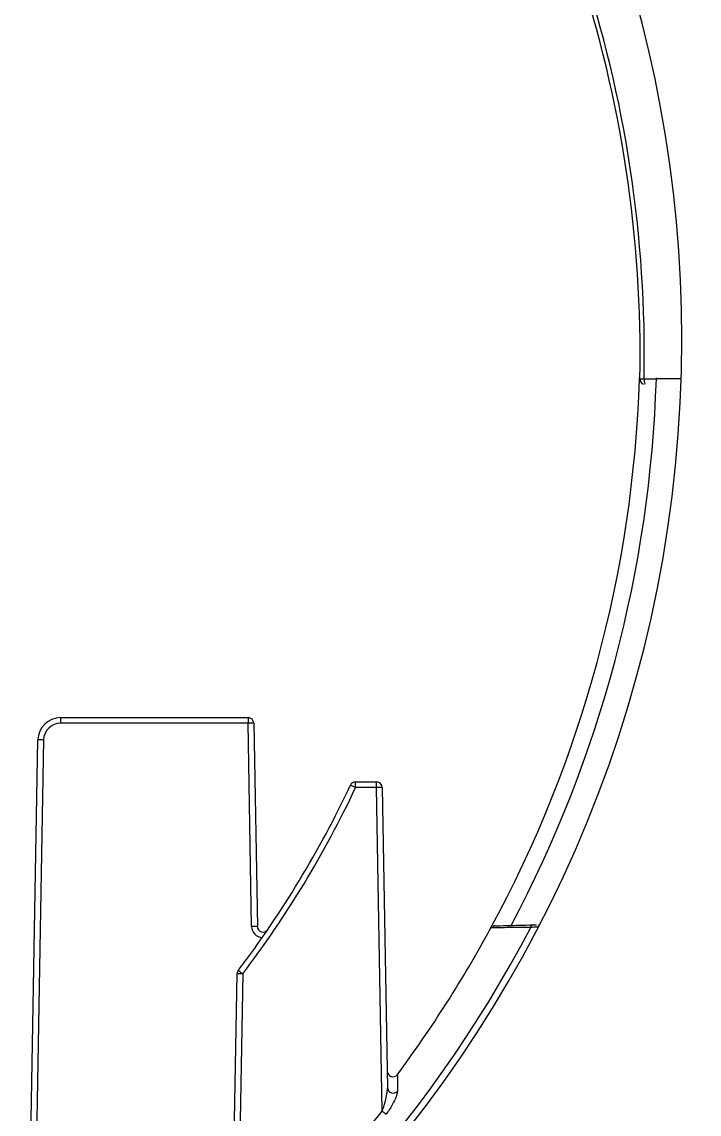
# Model space of a CAD drawing. Extents: x 7 to 135, y 1 to 99.
# Drawn here: x 58.828 to 60.617, y 43.282 to 46.169 of the extents above; entities that cross this region are included whole.
import ezdxf

# ---------------------------------------------------------------- set-up
doc = ezdxf.new("R2010")
doc.units = 0
doc.header["$MEASUREMENT"] = 0
doc.layers.add('OBJECT', color=7, linetype='CONTINUOUS')

msp = doc.modelspace()

# ---------------------------------------------------------------- linework, layer by layer
at = {"layer": 'OBJECT'}
for p, q in [((60.499, 45.2252), (60.5042, 45.2251)), ((60.5042, 45.2279), (60.5042, 45.2251)), ((60.5675, 45.2251), (60.5042, 45.2251)), ((58.9305, 44.33), (58.9305, 44.3153)), ((58.9305, 44.33), (59.4258, 44.33)), ((59.4258, 44.3153), (58.9305, 44.3153)), ((59.4258, 44.33), (59.4258, 44.3153)), ((59.4352, 43.778), (59.4258, 44.3153)), ((59.4408, 44.3153), (59.4502, 43.778)), ((58.8399, 42.5172), (58.8705, 44.271)), ((58.8855, 44.271), (58.8552, 42.535)), ((59.7097, 44.1451), (59.7097, 44.16)), ((59.7097, 44.16), (59.7652, 44.16)), ((59.7652, 44.1451), (59.7097, 44.1451)), ((59.7652, 44.1451), (59.7652, 44.16)), ((59.7801, 43.2902), (59.7652, 44.1451)), ((59.7802, 44.1453), (59.7941, 43.3505)), ((60.1787, 43.7822), (60.188, 43.7825)), ((59.3837, 42.8729), (59.3966, 43.6528)), ((59.4116, 43.6527), (59.3988, 42.8809))]:
    msp.add_line(p, q, dxfattribs=at)
at = {"layer": 'OBJECT', "flags": 128}
for points in [[(60.4597, 45.2255), (60.4601, 45.2283), (60.4608, 45.2307)], [(60.4607, 45.2253), (60.4609, 45.2253), (60.4615, 45.2253), (60.4625, 45.2253), (60.4638, 45.2252), (60.4655, 45.2252), (60.4674, 45.2252), (60.4695, 45.2251), (60.4718, 45.2251)], [(60.4718, 45.2251), (60.4897, 45.2251), (60.4988, 45.2251)]]:
    msp.add_lwpolyline(points, dxfattribs=at)
at = {"layer": 'OBJECT'}
for centre, radius, start, end in [((57.1963, 45.3299), 3.375, 98.3863, 0), ((57.1963, 45.3299), 3.375, 0, 81.5866), ((57.1964, 45.29), 3.2761, 358.8645, 37.8084), ((57.1964, 45.29), 3.265, 358.8645, 37.63), ((57.1964, 45.33), 3.265, 331.497, 358.1655), ((57.1964, 45.33), 3.3095, 332.0884, 358.184), ((60.4757, 45.225), 0.015, 178.8645, 248.1468), ((60.4982, 45.2225), 0.0265, 174.3649, 205.5723), ((58.9305, 44.27), 0.06, 90, 179), ((58.9305, 44.2703), 0.045, 90, 179), ((59.4258, 44.315), 0.015, 1, 90), ((59.4333, 44.1003), 0.2151, 88.0017, 91.9983), ((58.878, 44.0561), 0.215, 88.0015, 91.9985), ((57.1964, 45.33), 2.7637, 322.8667, 334.757), ((57.1964, 45.3301), 2.7787, 322.8667, 334.757), ((59.7097, 44.145), 0.015, 90, 154.757), ((59.5043, 43.7182), 0.4738, 64.3074, 66.1147), ((59.7652, 44.145), 0.015, 1, 90), ((59.7765, 43.7155), 0.4298, 89.5001, 91.4998), ((57.1964, 45.33), 3.3575, 212.5293, 332.4228), ((59.4427, 43.5631), 0.215, 88.0013, 91.9987), ((59.4652, 43.7785), 0.03, 181, 265.6911), ((59.4652, 43.7782), 0.015, 181, 325.6297), ((57.1964, 45.33), 3.265, 323.482, 331.497), ((60.0787, 43.7699), 0.00989, 91.5188, 152.1802), ((60.1799, 43.7748), 0.00757, 98.9408, 172.9832), ((60.1992, 43.7749), 0.00829, 116.317, 171.275), ((59.4116, 43.6526), 0.015, 142.8667, 179.05), ((59.4008, 43.2229), 0.43, 88.5505, 90.5492), ((59.0851, 43.2276), 0.536, 52.4698, 54.0648), ((56.6063, 45.9199), 5.0136, 297.4406, 331.7567), ((56.6063, 45.9199), 5.014, 297.4419, 331.6393), ((56.6063, 45.9199), 4.9236, 299.4434, 329.149), ((59.8083, 43.396), 0.015, 181, 323.482), ((59.8093, 43.3533), 0.0154, 190.5709, 314.8056), ((60.5364, 44.2528), 1.2242, 231.8456, 232.4656)]:
    msp.add_arc(centre, radius, start, end, dxfattribs=at)
for points, knots in [([(60.0656, 43.7719), (60.0657, 43.772), (60.067, 43.7745), (60.0697, 43.776), (60.0723, 43.7774)], [0, 0, 0, 0, 0.029121, 1, 1, 1, 1]), ([(60.0699, 43.7745), (60.0695, 43.7744), (60.0676, 43.7743), (60.0662, 43.7731), (60.0656, 43.7719), (60.0656, 43.7719)], [0, 0, 0, 0, 0.237323, 0.98264, 1, 1, 1, 1]), ([(60.1724, 43.7757), (60.1466, 43.7754), (60.1163, 43.775), (60.084, 43.7746), (60.0762, 43.7746), (60.0699, 43.7745)], [0, 0, 0, 0, 0.5176444, 0.6093736, 1, 1, 1, 1]), ([(60.0784, 43.7798), (60.0866, 43.78), (60.1037, 43.7804), (60.1531, 43.7816), (60.1787, 43.7822)], [0, 0, 0, 0, 0.481361, 1, 1, 1, 1]), ([(60.191, 43.7761), (60.1862, 43.776), (60.18, 43.7759), (60.1738, 43.7757), (60.1724, 43.7757)], [0, 0, 0, 0, 0.7694425, 1, 1, 1, 1]), ([(59.8203, 43.3871), (59.8203, 43.3854), (59.8203, 43.3827), (59.8202, 43.3654), (59.8202, 43.3507), (59.8201, 43.3424)], [0, 0, 0, 0, 0.419512, 0.669354, 1, 1, 1, 1]), ([(59.7801, 43.2902), (59.7807, 43.2919), (59.7846, 43.3021), (59.7892, 43.3189), (59.7933, 43.3379), (59.7939, 43.3471), (59.7941, 43.3505)], [0, 0, 0, 0, 0.082021, 0.507133, 0.816442, 1, 1, 1, 1]), ([(59.8201, 43.3424), (59.8196, 43.3391), (59.8183, 43.3306), (59.8095, 43.311), (59.7995, 43.2938), (59.7919, 43.2837), (59.7906, 43.2821)], [0, 0, 0, 0, 0.197586, 0.502269, 0.917164, 1, 1, 1, 1]), ([(59.3988, 42.8809), (59.4665, 42.9448), (59.6023, 43.0731), (59.7207, 43.2177), (59.7801, 43.2902)], [0, 0, 0, 0, 0.49818, 1, 1, 1, 1])]:
    msp.add_open_spline(points, degree=3, knots=knots, dxfattribs=at)

doc.saveas('drawing.dxf')
